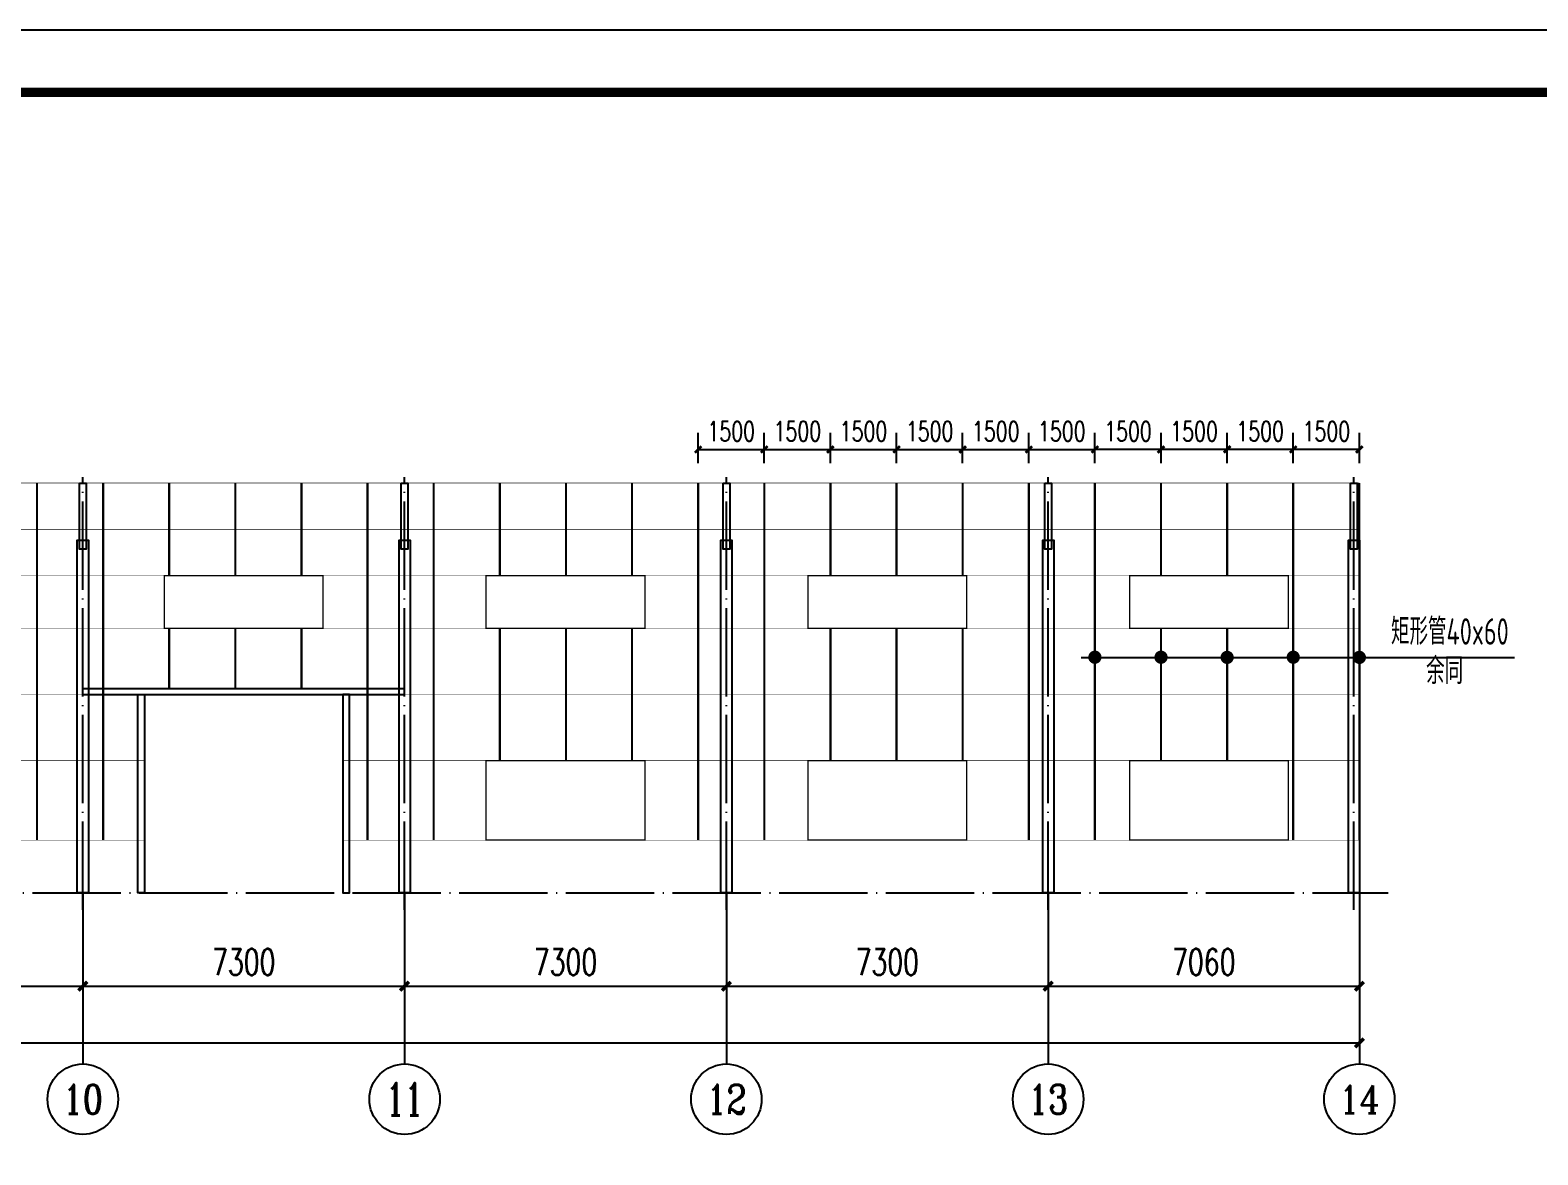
# Model space of a CAD drawing. Extents: x -89996 to 1006241, y -2176 to 440573.
# Drawn here: x 744238 to 778442, y 56309 to 81824 of the extents above; entities that cross this region are included whole.
import ezdxf
from ezdxf.enums import TextEntityAlignment as Align

# ---------------------------------------------------------------- set-up
doc = ezdxf.new("R2010")
doc.units = 0
doc.header["$LTSCALE"] = 1000
doc.header["$MEASUREMENT"] = 0
doc.linetypes.add('DOTE', pattern=[2.42, 2, -0.2, 0.02, -0.2])
doc.layers.add('_0', color=7, linetype='Continuous', lineweight=25)
for name, color, linetype in [('AXIS', 3, 'Continuous'), ('AXIS_TEXT', 7, 'Continuous'), ('DOTE', 1, 'DOTE'), ('GZ', 50, 'Continuous'), ('LT', 27, 'Continuous'), ('PUB_TITLE', 4, 'Continuous'), ('TEXT', 7, 'Continuous')]:
    doc.layers.add(name, color=color, linetype=linetype)
doc.styles.add('_TCH_AXIS', font='COMPLEX', dxfattribs={"bigfont": 'GBCBIG'})
doc.styles.add('_TCH_DIM_T3', font='SIMPLEX', dxfattribs={"width": 0.705882, "bigfont": 'GBCBIG'})
doc.styles.add('COMPLEX', font='COMPLEX')
doc.styles.add('TSSD_Label', font='tssdeng.shx', dxfattribs={"width": 0.7, "bigfont": 'hztxt.shx'})
doc.dimstyles.new('_TCH_ARCH&&150', dxfattribs={"dimtxt": 446.25, "dimasz": 150, "dimexe": 375, "dimexo": 450, "dimgap": 189.375, "dimtad": 1, "dimdec": 0, "dimzin": 0, "dimdsep": 46, "dimtxsty": '_TCH_DIM_T3', "dimblk": 'ARCHTICK', "dimcen": 0.09, "dimclrt": 7, "dimazin": 2, "dimtfac": 1, "dimtdec": 0, "dimtix": 1, "dimtmove": 2, "dimatfit": 3, "dimfxl": 0, "dimtolj": 1, "dimtzin": 0, "dimarcsym": 0})
doc.dimstyles.new('_TCH_ARCH&&200', dxfattribs={"dimtxt": 595, "dimasz": 200, "dimexe": 500, "dimexo": 600, "dimgap": 252.5, "dimtad": 1, "dimdec": 0, "dimzin": 0, "dimdsep": 46, "dimtxsty": '_TCH_DIM_T3', "dimblk": 'ARCHTICK', "dimcen": 0.09, "dimclrt": 7, "dimazin": 2, "dimtfac": 1, "dimtdec": 0, "dimtix": 1, "dimtmove": 2, "dimatfit": 3, "dimfxl": 0, "dimtolj": 1, "dimtzin": 0, "dimarcsym": 0})

# ---------------------------------------------------------------- blocks, each defined once
blk = doc.blocks.new('_ArchTick')
at = {"color": 0, "linetype": 'ByBlock', "const_width": 0.4}
blk.add_lwpolyline([(-0.5, -0.5), (0.5, 0.5)], dxfattribs=at)
blk = doc.blocks.new('*D512')
at = {"color": 0, "lineweight": -2, "transparency": 16777216}
for p, q in [((772893, 72001), (772893, 72686)), ((774393, 72001), (774393, 72686)), ((774393, 72311), (772893, 72311))]:
    blk.add_line(p, q, dxfattribs=at)
at = {"layer": 'Defpoints', "color": 0, "transparency": 16777216}
for p in [(772893, 72311), (772893, 71551), (774393, 71551)]:
    blk.add_point(p, dxfattribs=at)
at = {"color": 0, "lineweight": -2, "transparency": 16777216, "xscale": 150, "yscale": 150, "zscale": 150, "rotation": 180}
blk.add_blockref('_ArchTick', (772893, 72311), dxfattribs=at)
at = {"color": 0, "lineweight": -2, "transparency": 16777216, "xscale": 150, "yscale": 150, "zscale": 150}
blk.add_blockref('_ArchTick', (774393, 72311), dxfattribs=at)
at = {"color": 7, "transparency": 16777216, "insert": (773643, 72724), "char_height": 446.2, "attachment_point": 5, "style": '_TCH_DIM_T3'}
blk.add_mtext('\\A1;1500', dxfattribs=at)
blk = doc.blocks.new('*D513')
at = {"color": 0, "lineweight": -2, "transparency": 16777216}
for p, q in [((771393, 72001), (771393, 72688)), ((772893, 72001), (772893, 72688)), ((772893, 72313), (771393, 72313))]:
    blk.add_line(p, q, dxfattribs=at)
at = {"layer": 'Defpoints', "color": 0, "transparency": 16777216}
for p in [(771393, 72313), (771393, 71551), (772893, 71551)]:
    blk.add_point(p, dxfattribs=at)
at = {"color": 0, "lineweight": -2, "transparency": 16777216, "xscale": 150, "yscale": 150, "zscale": 150, "rotation": 180}
blk.add_blockref('_ArchTick', (771393, 72313), dxfattribs=at)
at = {"color": 0, "lineweight": -2, "transparency": 16777216, "xscale": 150, "yscale": 150, "zscale": 150}
blk.add_blockref('_ArchTick', (772893, 72313), dxfattribs=at)
at = {"color": 7, "transparency": 16777216, "insert": (772143, 72726), "char_height": 446.2, "attachment_point": 5, "style": '_TCH_DIM_T3'}
blk.add_mtext('\\A1;1500', dxfattribs=at)
blk = doc.blocks.new('*D514')
at = {"color": 0, "lineweight": -2, "transparency": 16777216}
for p, q in [((769893, 72001), (769893, 72686)), ((771393, 72001), (771393, 72686)), ((771393, 72311), (769893, 72311))]:
    blk.add_line(p, q, dxfattribs=at)
at = {"layer": 'Defpoints', "color": 0, "transparency": 16777216}
for p in [(769893, 72311), (769893, 71551), (771393, 71551)]:
    blk.add_point(p, dxfattribs=at)
at = {"color": 0, "lineweight": -2, "transparency": 16777216, "xscale": 150, "yscale": 150, "zscale": 150, "rotation": 180}
blk.add_blockref('_ArchTick', (769893, 72311), dxfattribs=at)
at = {"color": 0, "lineweight": -2, "transparency": 16777216, "xscale": 150, "yscale": 150, "zscale": 150}
blk.add_blockref('_ArchTick', (771393, 72311), dxfattribs=at)
at = {"color": 7, "transparency": 16777216, "insert": (770643, 72724), "char_height": 446.2, "attachment_point": 5, "style": '_TCH_DIM_T3'}
blk.add_mtext('\\A1;1500', dxfattribs=at)
blk = doc.blocks.new('*D515')
at = {"color": 0, "lineweight": -2, "transparency": 16777216}
for p, q in [((768393, 72001), (768393, 72686)), ((769893, 72001), (769893, 72686)), ((769893, 72311), (768393, 72311))]:
    blk.add_line(p, q, dxfattribs=at)
at = {"layer": 'Defpoints', "color": 0, "transparency": 16777216}
for p in [(768393, 72311), (768393, 71551), (769893, 71551)]:
    blk.add_point(p, dxfattribs=at)
at = {"color": 0, "lineweight": -2, "transparency": 16777216, "xscale": 150, "yscale": 150, "zscale": 150, "rotation": 180}
blk.add_blockref('_ArchTick', (768393, 72311), dxfattribs=at)
at = {"color": 0, "lineweight": -2, "transparency": 16777216, "xscale": 150, "yscale": 150, "zscale": 150}
blk.add_blockref('_ArchTick', (769893, 72311), dxfattribs=at)
at = {"color": 7, "transparency": 16777216, "insert": (769143, 72724), "char_height": 446.2, "attachment_point": 5, "style": '_TCH_DIM_T3'}
blk.add_mtext('\\A1;1500', dxfattribs=at)
blk = doc.blocks.new('*D402')
at = {"color": 0, "lineweight": -2, "transparency": 16777216}
for p, q in [((762393, 72001), (762393, 72686)), ((763893, 72001), (763893, 72686)), ((762393, 72311), (763893, 72311))]:
    blk.add_line(p, q, dxfattribs=at)
at = {"layer": 'Defpoints', "color": 0, "transparency": 16777216}
for p in [(763893, 72311), (762393, 71551), (763893, 71551)]:
    blk.add_point(p, dxfattribs=at)
at = {"color": 0, "lineweight": -2, "transparency": 16777216, "xscale": 150, "yscale": 150, "zscale": 150, "rotation": 180}
blk.add_blockref('_ArchTick', (762393, 72311), dxfattribs=at)
at = {"color": 0, "lineweight": -2, "transparency": 16777216, "xscale": 150, "yscale": 150, "zscale": 150}
blk.add_blockref('_ArchTick', (763893, 72311), dxfattribs=at)
at = {"color": 7, "transparency": 16777216, "insert": (763143, 72724), "char_height": 446.2, "attachment_point": 5, "style": '_TCH_DIM_T3'}
blk.add_mtext('\\A1;1500', dxfattribs=at)
blk = doc.blocks.new('*D403')
at = {"color": 0, "lineweight": -2, "transparency": 16777216}
for p, q in [((763893, 72001), (763893, 72688)), ((765393, 72001), (765393, 72688)), ((763893, 72313), (765393, 72313))]:
    blk.add_line(p, q, dxfattribs=at)
at = {"layer": 'Defpoints', "color": 0, "transparency": 16777216}
for p in [(765393, 72313), (763893, 71551), (765393, 71551)]:
    blk.add_point(p, dxfattribs=at)
at = {"color": 0, "lineweight": -2, "transparency": 16777216, "xscale": 150, "yscale": 150, "zscale": 150, "rotation": 180}
blk.add_blockref('_ArchTick', (763893, 72313), dxfattribs=at)
at = {"color": 0, "lineweight": -2, "transparency": 16777216, "xscale": 150, "yscale": 150, "zscale": 150}
blk.add_blockref('_ArchTick', (765393, 72313), dxfattribs=at)
at = {"color": 7, "transparency": 16777216, "insert": (764643, 72726), "char_height": 446.2, "attachment_point": 5, "style": '_TCH_DIM_T3'}
blk.add_mtext('\\A1;1500', dxfattribs=at)
blk = doc.blocks.new('*D404')
at = {"color": 0, "lineweight": -2, "transparency": 16777216}
for p, q in [((765393, 72001), (765393, 72686)), ((766893, 72001), (766893, 72686)), ((765393, 72311), (766893, 72311))]:
    blk.add_line(p, q, dxfattribs=at)
at = {"layer": 'Defpoints', "color": 0, "transparency": 16777216}
for p in [(766893, 72311), (765393, 71551), (766893, 71551)]:
    blk.add_point(p, dxfattribs=at)
at = {"color": 0, "lineweight": -2, "transparency": 16777216, "xscale": 150, "yscale": 150, "zscale": 150, "rotation": 180}
blk.add_blockref('_ArchTick', (765393, 72311), dxfattribs=at)
at = {"color": 0, "lineweight": -2, "transparency": 16777216, "xscale": 150, "yscale": 150, "zscale": 150}
blk.add_blockref('_ArchTick', (766893, 72311), dxfattribs=at)
at = {"color": 7, "transparency": 16777216, "insert": (766143, 72724), "char_height": 446.2, "attachment_point": 5, "style": '_TCH_DIM_T3'}
blk.add_mtext('\\A1;1500', dxfattribs=at)
blk = doc.blocks.new('*D405')
at = {"color": 0, "lineweight": -2, "transparency": 16777216}
for p, q in [((766893, 72001), (766893, 72686)), ((768393, 72001), (768393, 72686)), ((766893, 72311), (768393, 72311))]:
    blk.add_line(p, q, dxfattribs=at)
at = {"layer": 'Defpoints', "color": 0, "transparency": 16777216}
for p in [(768393, 72311), (766893, 71551), (768393, 71551)]:
    blk.add_point(p, dxfattribs=at)
at = {"color": 0, "lineweight": -2, "transparency": 16777216, "xscale": 150, "yscale": 150, "zscale": 150, "rotation": 180}
blk.add_blockref('_ArchTick', (766893, 72311), dxfattribs=at)
at = {"color": 0, "lineweight": -2, "transparency": 16777216, "xscale": 150, "yscale": 150, "zscale": 150}
blk.add_blockref('_ArchTick', (768393, 72311), dxfattribs=at)
at = {"color": 7, "transparency": 16777216, "insert": (767643, 72724), "char_height": 446.2, "attachment_point": 5, "style": '_TCH_DIM_T3'}
blk.add_mtext('\\A1;1500', dxfattribs=at)
blk = doc.blocks.new('A$C42343755')
at = {"layer": 'DOTE', "linetype": 'DOTE'}
blk.add_line((0, -382), (0, 9436), dxfattribs=at)
at = {"layer": 'GZ'}
for points in [[(-75, 9300), (75, 9300), (75, 7800), (-75, 7800)], [(-125, 0), (-125, 8000), (125, 8000), (125, 0)]]:
    blk.add_lwpolyline(points, close=True, dxfattribs=at)
blk = doc.blocks.new('*D790')
at = {"color": 0, "lineweight": -2, "transparency": 16777216}
for p, q in [((759393, 72001), (759393, 72686)), ((760893, 72001), (760893, 72686)), ((759393, 72311), (760893, 72311))]:
    blk.add_line(p, q, dxfattribs=at)
at = {"layer": 'Defpoints', "color": 0, "transparency": 16777216}
for p in [(760893, 72311), (759393, 71551), (760893, 71551)]:
    blk.add_point(p, dxfattribs=at)
at = {"color": 0, "lineweight": -2, "transparency": 16777216, "xscale": 150, "yscale": 150, "zscale": 150, "rotation": 180}
blk.add_blockref('_ArchTick', (759393, 72311), dxfattribs=at)
at = {"color": 0, "lineweight": -2, "transparency": 16777216, "xscale": 150, "yscale": 150, "zscale": 150}
blk.add_blockref('_ArchTick', (760893, 72311), dxfattribs=at)
at = {"color": 7, "transparency": 16777216, "insert": (760143, 72724), "char_height": 446.2, "attachment_point": 5, "style": '_TCH_DIM_T3'}
blk.add_mtext('\\A1;1500', dxfattribs=at)
blk = doc.blocks.new('*D791')
at = {"color": 0, "lineweight": -2, "transparency": 16777216}
for p, q in [((760893, 72001), (760893, 72688)), ((762393, 72001), (762393, 72688)), ((760893, 72313), (762393, 72313))]:
    blk.add_line(p, q, dxfattribs=at)
at = {"layer": 'Defpoints', "color": 0, "transparency": 16777216}
for p in [(762393, 72313), (760893, 71551), (762393, 71551)]:
    blk.add_point(p, dxfattribs=at)
at = {"color": 0, "lineweight": -2, "transparency": 16777216, "xscale": 150, "yscale": 150, "zscale": 150, "rotation": 180}
blk.add_blockref('_ArchTick', (760893, 72313), dxfattribs=at)
at = {"color": 0, "lineweight": -2, "transparency": 16777216, "xscale": 150, "yscale": 150, "zscale": 150}
blk.add_blockref('_ArchTick', (762393, 72313), dxfattribs=at)
at = {"color": 7, "transparency": 16777216, "insert": (761643, 72726), "char_height": 446.2, "attachment_point": 5, "style": '_TCH_DIM_T3'}
blk.add_mtext('\\A1;1500', dxfattribs=at)
blk = doc.blocks.new('*D2818')
at = {"layer": 'AXIS', "color": 0, "lineweight": -2, "transparency": 16777216}
for p, q in [((738133, 61651), (738133, 59635)), ((745433, 61651), (745433, 59635)), ((738133, 60135), (745433, 60135))]:
    blk.add_line(p, q, dxfattribs=at)
at = {"layer": 'Defpoints', "color": 0, "transparency": 16777216}
for p in [(738133, 62251), (745433, 62251), (745433, 60135)]:
    blk.add_point(p, dxfattribs=at)
at = {"layer": 'AXIS', "color": 0, "lineweight": -2, "transparency": 16777216, "xscale": 200, "yscale": 200, "zscale": 200, "rotation": 180}
blk.add_blockref('_ArchTick', (738133, 60135), dxfattribs=at)
at = {"layer": 'AXIS', "color": 0, "lineweight": -2, "transparency": 16777216, "xscale": 200, "yscale": 200, "zscale": 200}
blk.add_blockref('_ArchTick', (745433, 60135), dxfattribs=at)
at = {"layer": 'AXIS', "color": 7, "transparency": 16777216, "insert": (741783, 60685), "char_height": 595, "attachment_point": 5, "style": '_TCH_DIM_T3'}
blk.add_mtext('\\A1;7300', dxfattribs=at)
blk = doc.blocks.new('*D2819')
at = {"layer": 'AXIS', "color": 0, "lineweight": -2, "transparency": 16777216}
for p, q in [((745433, 61651), (745433, 59635)), ((752733, 61651), (752733, 59635)), ((745433, 60135), (752733, 60135))]:
    blk.add_line(p, q, dxfattribs=at)
at = {"layer": 'Defpoints', "color": 0, "transparency": 16777216}
for p in [(745433, 62251), (752733, 62251), (752733, 60135)]:
    blk.add_point(p, dxfattribs=at)
at = {"layer": 'AXIS', "color": 0, "lineweight": -2, "transparency": 16777216, "xscale": 200, "yscale": 200, "zscale": 200, "rotation": 180}
blk.add_blockref('_ArchTick', (745433, 60135), dxfattribs=at)
at = {"layer": 'AXIS', "color": 0, "lineweight": -2, "transparency": 16777216, "xscale": 200, "yscale": 200, "zscale": 200}
blk.add_blockref('_ArchTick', (752733, 60135), dxfattribs=at)
at = {"layer": 'AXIS', "color": 7, "transparency": 16777216, "insert": (749083, 60685), "char_height": 595, "attachment_point": 5, "style": '_TCH_DIM_T3'}
blk.add_mtext('\\A1;7300', dxfattribs=at)
blk = doc.blocks.new('*D2820')
at = {"layer": 'AXIS', "color": 0, "lineweight": -2, "transparency": 16777216}
for p, q in [((752733, 61651), (752733, 59635)), ((760033, 61651), (760033, 59635)), ((752733, 60135), (760033, 60135))]:
    blk.add_line(p, q, dxfattribs=at)
at = {"layer": 'Defpoints', "color": 0, "transparency": 16777216}
for p in [(752733, 62251), (760033, 62251), (760033, 60135)]:
    blk.add_point(p, dxfattribs=at)
at = {"layer": 'AXIS', "color": 0, "lineweight": -2, "transparency": 16777216, "xscale": 200, "yscale": 200, "zscale": 200, "rotation": 180}
blk.add_blockref('_ArchTick', (752733, 60135), dxfattribs=at)
at = {"layer": 'AXIS', "color": 0, "lineweight": -2, "transparency": 16777216, "xscale": 200, "yscale": 200, "zscale": 200}
blk.add_blockref('_ArchTick', (760033, 60135), dxfattribs=at)
at = {"layer": 'AXIS', "color": 7, "transparency": 16777216, "insert": (756383, 60685), "char_height": 595, "attachment_point": 5, "style": '_TCH_DIM_T3'}
blk.add_mtext('\\A1;7300', dxfattribs=at)
blk = doc.blocks.new('*D2821')
at = {"layer": 'AXIS', "color": 0, "lineweight": -2, "transparency": 16777216}
for p, q in [((760033, 61651), (760033, 59635)), ((767333, 61651), (767333, 59635)), ((760033, 60135), (767333, 60135))]:
    blk.add_line(p, q, dxfattribs=at)
at = {"layer": 'Defpoints', "color": 0, "transparency": 16777216}
for p in [(760033, 62251), (767333, 62251), (767333, 60135)]:
    blk.add_point(p, dxfattribs=at)
at = {"layer": 'AXIS', "color": 0, "lineweight": -2, "transparency": 16777216, "xscale": 200, "yscale": 200, "zscale": 200, "rotation": 180}
blk.add_blockref('_ArchTick', (760033, 60135), dxfattribs=at)
at = {"layer": 'AXIS', "color": 0, "lineweight": -2, "transparency": 16777216, "xscale": 200, "yscale": 200, "zscale": 200}
blk.add_blockref('_ArchTick', (767333, 60135), dxfattribs=at)
at = {"layer": 'AXIS', "color": 7, "transparency": 16777216, "insert": (763683, 60685), "char_height": 595, "attachment_point": 5, "style": '_TCH_DIM_T3'}
blk.add_mtext('\\A1;7300', dxfattribs=at)
blk = doc.blocks.new('*D2822')
at = {"layer": 'AXIS', "color": 0, "lineweight": -2, "transparency": 16777216}
for p, q in [((767333, 61651), (767333, 59635)), ((774393, 61651), (774393, 59635)), ((767333, 60135), (774393, 60135))]:
    blk.add_line(p, q, dxfattribs=at)
at = {"layer": 'Defpoints', "color": 0, "transparency": 16777216}
for p in [(767333, 62251), (774393, 62251), (774393, 60135)]:
    blk.add_point(p, dxfattribs=at)
at = {"layer": 'AXIS', "color": 0, "lineweight": -2, "transparency": 16777216, "xscale": 200, "yscale": 200, "zscale": 200, "rotation": 180}
blk.add_blockref('_ArchTick', (767333, 60135), dxfattribs=at)
at = {"layer": 'AXIS', "color": 0, "lineweight": -2, "transparency": 16777216, "xscale": 200, "yscale": 200, "zscale": 200}
blk.add_blockref('_ArchTick', (774393, 60135), dxfattribs=at)
at = {"layer": 'AXIS', "color": 7, "transparency": 16777216, "insert": (770863, 60685), "char_height": 595, "attachment_point": 5, "style": '_TCH_DIM_T3'}
blk.add_mtext('\\A1;7060', dxfattribs=at)
blk = doc.blocks.new('*D2823')
at = {"layer": 'AXIS', "color": 0, "lineweight": -2, "transparency": 16777216}
for p, q in [((695083, 61651), (695083, 58349)), ((774393, 61651), (774393, 58349)), ((695083, 58849), (774393, 58849))]:
    blk.add_line(p, q, dxfattribs=at)
at = {"layer": 'Defpoints', "color": 0, "transparency": 16777216}
for p in [(695083, 62251), (774393, 62251), (774393, 58849)]:
    blk.add_point(p, dxfattribs=at)
at = {"layer": 'AXIS', "color": 0, "lineweight": -2, "transparency": 16777216, "xscale": 200, "yscale": 200, "zscale": 200, "rotation": 180}
blk.add_blockref('_ArchTick', (695083, 58849), dxfattribs=at)
at = {"layer": 'AXIS', "color": 0, "lineweight": -2, "transparency": 16777216, "xscale": 200, "yscale": 200, "zscale": 200}
blk.add_blockref('_ArchTick', (774393, 58849), dxfattribs=at)
at = {"layer": 'AXIS', "color": 7, "transparency": 16777216, "insert": (734738, 59399), "char_height": 595, "attachment_point": 5, "style": '_TCH_DIM_T3'}
blk.add_mtext('\\A1;79310', dxfattribs=at)
blk = doc.blocks.new('_AXISO')
blk.add_circle((0, 0), 0.5)
at = {"layer": 'AXIS_TEXT', "style": 'COMPLEX', "width": 1.041667}
blk.add_attdef('A', text='', height=0.56, dxfattribs=at).set_placement((-0.25, -0.28), (0.25, -0.28), align=Align.FIT)

msp = doc.modelspace()

# ---------------------------------------------------------------- linework, layer by layer
at = {"color": 6, "const_width": 50}
for points in [[(744392.97, 71550.56), (744392.97, 63450.56)], [(745892.97, 71550.56), (745892.97, 63450.56)], [(747392.97, 71550.56), (747392.97, 69450.56)], [(748892.97, 71550.56), (748892.97, 69450.56)], [(750392.97, 71550.56), (750392.97, 69450.56)], [(751892.97, 71550.56), (751892.97, 63450.56)], [(753392.97, 71550.56), (753392.97, 63450.56)], [(754892.97, 71550.56), (754892.97, 69450.56)], [(756392.97, 71550.56), (756392.97, 69450.56)], [(757892.97, 71550.56), (757892.97, 69450.56)], [(759392.97, 71550.56), (759392.97, 63450.56)], [(760892.97, 71550.56), (760892.97, 63450.56)], [(762392.97, 71550.56), (762392.97, 69450.56)], [(763892.97, 71550.56), (763892.97, 69450.56)], [(765392.97, 71550.56), (765392.97, 69450.56)], [(766892.97, 71550.56), (766892.97, 63450.56)], [(768392.97, 71550.56), (768392.97, 63450.56)], [(769892.97, 71550.56), (769892.97, 69450.56)], [(771392.97, 71550.56), (771392.97, 69450.56)], [(772892.97, 71550.56), (772892.97, 63450.56)], [(774392.97, 71550.56), (774392.97, 63450.56)], [(747392.97, 68250.56), (747392.97, 66890.56)], [(748892.97, 68250.56), (748892.97, 66890.56)], [(750392.97, 68250.56), (750392.97, 66890.56)], [(754892.97, 68250.56), (754892.97, 65250.56)], [(756392.97, 68250.56), (756392.97, 65250.56)], [(757892.97, 68250.56), (757892.97, 65250.56)], [(762392.97, 68250.56), (762392.97, 65250.56)], [(763892.97, 68250.56), (763892.97, 65250.56)], [(765392.97, 68250.56), (765392.97, 65250.56)], [(769892.97, 68250.56), (769892.97, 65250.56)], [(771392.97, 68250.56), (771392.97, 65250.56)]]:
    msp.add_lwpolyline(points, dxfattribs=at)
at = {"const_width": 30}
for points in [[(747282.97, 69450.56), (750882.97, 69450.56), (750882.97, 68250.56), (747282.97, 68250.56)], [(754582.97, 69450.56), (758182.97, 69450.56), (758182.97, 68250.56), (754582.97, 68250.56)], [(761882.97, 69450.56), (765482.97, 69450.56), (765482.97, 68250.56), (761882.97, 68250.56)], [(769182.97, 69450.56), (772782.97, 69450.56), (772782.97, 68250.56), (769182.97, 68250.56)], [(754582.97, 65250.56), (758182.97, 65250.56), (758182.97, 63450.56), (754582.97, 63450.56)], [(761882.97, 65250.56), (765482.97, 65250.56), (765482.97, 63450.56), (761882.97, 63450.56)], [(769182.97, 65250.56), (772782.97, 65250.56), (772782.97, 63450.56), (769182.97, 63450.56)]]:
    msp.add_lwpolyline(points, close=True, dxfattribs=at)
at = {"layer": '_0', "color": 1, "const_width": 150}
for points in [[(768392.97, 67673.08, 1), (768392.97, 67523.08, 1)], [(769892.97, 67673.08, 1), (769892.97, 67523.08, 1)], [(771392.97, 67669.44, 1), (771392.97, 67519.44, 1)], [(772892.97, 67673.08, 1), (772892.97, 67523.08, 1)], [(774392.97, 67669.44, 1), (774392.97, 67519.44, 1)]]:
    msp.add_lwpolyline(points, format="xyb", close=True, dxfattribs=at)
at = {"layer": 'AXIS', "linetype": 'ByBlock'}
msp.add_line((768084.71, 67594.44), (777914.76, 67594.44), dxfattribs=at)
at = {"layer": 'AXIS', "color": 6, "linetype": 'ByBlock'}
for p, q in [((745432.97, 66890.56), (752732.97, 66890.56)), ((745432.97, 66750.56), (752732.97, 66750.56))]:
    msp.add_line(p, q, dxfattribs=at)
at = {"layer": 'AXIS'}
for p, q in [((745432.97, 62250.56), (745432.97, 58370.79)), ((752732.97, 62250.56), (752732.97, 58370.79)), ((760032.97, 62250.56), (760032.97, 58370.79)), ((767332.97, 62250.56), (767332.97, 58370.79)), ((774392.97, 62250.56), (774392.97, 58370.79))]:
    msp.add_line(p, q, dxfattribs=at)
at = {"layer": 'AXIS', "color": 6, "linetype": 'ByBlock'}
for points in [[(746682.97, 66750.56), (746832.97, 66750.56), (746832.97, 62250.56), (746682.97, 62250.56)], [(751482.97, 66750.56), (751332.97, 66750.56), (751332.97, 62250.56), (751482.97, 62250.56)]]:
    msp.add_lwpolyline(points, close=True, dxfattribs=at)
at = {"layer": 'DOTE', "linetype": 'DOTE'}
msp.add_line((691052.84, 62250.56), (775044.38, 62250.56), dxfattribs=at)
at = {"layer": 'LT', "linetype": 'ByBlock', "const_width": 10}
for points in [[(774392.97, 71550.56), (695582.97, 71550.56)], [(774392.97, 70500.56), (695582.97, 70500.56)], [(774392.97, 69450.56), (695582.97, 69450.56)], [(774392.97, 68250.56), (695582.97, 68250.56)], [(774392.97, 66750.56), (695582.97, 66750.56)], [(746832.97, 65250.56), (722132.97, 65250.56)], [(774392.97, 65250.56), (751332.97, 65250.56)], [(746832.97, 63450.56), (722132.97, 63450.56)], [(774392.97, 63450.56), (751332.97, 63450.56)]]:
    msp.add_lwpolyline(points, dxfattribs=at)
at = {"layer": 'PUB_TITLE'}
msp.add_lwpolyline([(678121.29, -2176.39), (796921.29, -2176.39), (796921.29, 81823.61), (678121.29, 81823.61)], close=True, dxfattribs=at)
at = {"layer": 'PUB_TITLE', "const_width": 212.12}
msp.add_lwpolyline([(681656.65, -762.25), (681656.65, 80409.47), (795507.15, 80409.47), (795507.15, -762.25)], close=True, dxfattribs=at)

# ---------------------------------------------------------------- block references
for p in [(745432.97, 62250.56), (752732.97, 62250.56), (760032.97, 62250.56), (767332.97, 62250.56), (774267.97, 62250.56)]:
    msp.add_blockref('A$C42343755', p)
at = {"layer": 'AXIS'}
ref = msp.add_blockref('_AXISO', (745432.97, 57570.79), dxfattribs=dict(at, xscale=1600, yscale=1600, zscale=1600))
ref.add_attrib('A', '10', dxfattribs={"layer": 'AXIS_TEXT', "height": 656.891, "style": '_TCH_AXIS'}).set_placement((744979.4, 57242.35), (745886.53, 57242.35), align=Align.FIT)
ref = msp.add_blockref('_AXISO', (752732.97, 57570.79), dxfattribs=dict(at, xscale=1600, yscale=1600, zscale=1600))
ref.add_attrib('A', '11', dxfattribs={"layer": 'AXIS_TEXT', "height": 737.525, "style": '_TCH_AXIS'}).set_placement((752311.52, 57202.03), (753154.41, 57202.03), align=Align.FIT)
ref = msp.add_blockref('_AXISO', (760032.97, 57570.79), dxfattribs=dict(at, xscale=1600, yscale=1600, zscale=1600))
ref.add_attrib('A', '12', dxfattribs={"layer": 'AXIS_TEXT', "height": 656.891, "style": '_TCH_AXIS'}).set_placement((759579.4, 57242.35), (760486.53, 57242.35), align=Align.FIT)
ref = msp.add_blockref('_AXISO', (767332.97, 57570.79), dxfattribs=dict(at, xscale=1600, yscale=1600, zscale=1600))
ref.add_attrib('A', '13', dxfattribs={"layer": 'AXIS_TEXT', "height": 656.891, "style": '_TCH_AXIS'}).set_placement((766879.4, 57242.35), (767786.53, 57242.35), align=Align.FIT)
ref = msp.add_blockref('_AXISO', (774392.97, 57570.79), dxfattribs=dict(at, xscale=1600, yscale=1600, zscale=1600))
ref.add_attrib('A', '14', dxfattribs={"layer": 'AXIS_TEXT', "height": 628.15, "style": '_TCH_AXIS'}).set_placement((773929.33, 57256.72), (774856.6, 57256.72), align=Align.FIT)

# ---------------------------------------------------------------- texts
at = {"layer": 'TEXT', "style": 'TSSD_Label', "width": 0.7}
for s, p in [('矩形管40x60', (777781.77, 67702.26)), ('余同', (776746.39, 66810.42))]:
    msp.add_text(s, height=600, dxfattribs=at).set_placement(p, align=Align.BOTTOM_RIGHT)

# ---------------------------------------------------------------- dimensions: what is measured, and where the dimension line sits
for base, p1, p2, picture, middle in [((760892.97, 72311.35), (759392.97, 71550.56), (760892.97, 71550.55), '*D790', (760142.97, 72723.85)), ((762392.97, 72313.04), (760892.97, 71550.56), (762392.97, 71550.55), '*D791', (761642.97, 72725.54)), ((763892.97, 72311.35), (762392.97, 71550.56), (763892.97, 71550.55), '*D402', (763142.97, 72723.85)), ((765392.97, 72313.04), (763892.97, 71550.56), (765392.97, 71550.55), '*D403', (764642.97, 72725.54)), ((766892.97, 72311.35), (765392.97, 71550.55), (766892.97, 71550.55), '*D404', (766142.97, 72723.85)), ((768392.97, 72311.35), (766892.97, 71550.55), (768392.97, 71550.56), '*D405', (767642.97, 72723.85))]:
    dim = msp.add_linear_dim(base=base, p1=p1, p2=p2, dimstyle='_TCH_ARCH&&150')
    dim.commit()
    dim.dimension.update_dxf_attribs({"geometry": picture, "text_midpoint": middle})
for base, p1, p2, picture, middle in [((768392.97, 72311.35), (769892.97, 71550.55), (768392.97, 71550.56), '*D515', (769142.97, 72723.85)), ((769892.97, 72311.35), (771392.97, 71550.55), (769892.97, 71550.55), '*D514', (770642.97, 72723.85)), ((771392.97, 72313.04), (772892.97, 71550.56), (771392.97, 71550.55), '*D513', (772142.97, 72725.54)), ((772892.97, 72311.35), (774392.97, 71550.56), (772892.97, 71550.55), '*D512', (773642.97, 72723.85))]:
    dim = msp.add_linear_dim(base=base, p1=p1, p2=p2, angle=180, dimstyle='_TCH_ARCH&&150')
    dim.commit()
    dim.dimension.update_dxf_attribs({"geometry": picture, "text_midpoint": middle})
at = {"layer": 'AXIS'}
for p1, p2, distance, picture, middle in [((695083.14, 62250.56), (774392.97, 62250.56), -3401.81, '*D2823', (734738.05, 59398.76)), ((738132.97, 62250.56), (745432.97, 62250.56), -2115.86, '*D2818', (741782.97, 60684.7)), ((745432.97, 62250.56), (752732.97, 62250.56), -2115.86, '*D2819', (749082.97, 60684.7)), ((752732.97, 62250.56), (760032.97, 62250.56), -2115.86, '*D2820', (756382.97, 60684.7)), ((760032.97, 62250.56), (767332.97, 62250.56), -2115.86, '*D2821', (763682.97, 60684.7)), ((767332.97, 62250.56), (774392.97, 62250.56), -2115.86, '*D2822', (770862.97, 60684.7))]:
    dim = msp.add_aligned_dim(p1=p1, p2=p2, distance=distance, dimstyle='_TCH_ARCH&&200', dxfattribs=at)
    dim.commit()
    dim.dimension.update_dxf_attribs({"geometry": picture, "text_midpoint": middle})

doc.saveas('drawing.dxf')
